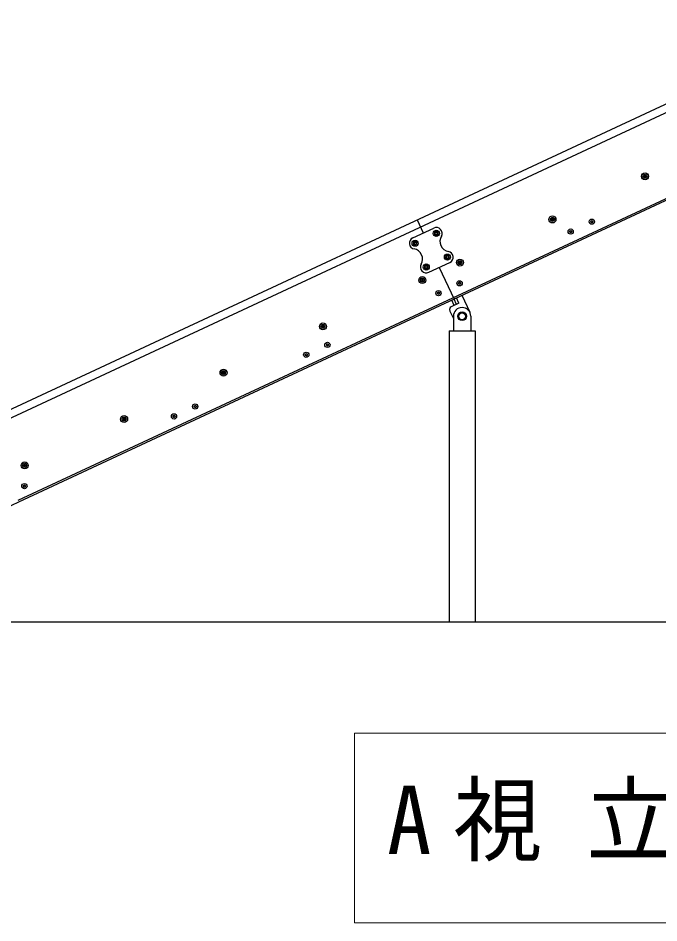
# Model space of a CAD drawing. Units: millimetres on the paper. Extents: x -385 to 0, y -594 to 267.
# Drawn here: x -295.99 to -268.54, y -145.17 to -106.38 of the extents above; entities that cross this region are included whole.
import ezdxf

# ---------------------------------------------------------------- set-up
doc = ezdxf.new("R2010")
doc.units = ezdxf.units.MM
doc.linetypes.add('USER1', pattern=[4.5, 2.5, -2])
doc.layers.add('1_80', color=70, linetype='Continuous', lineweight=13)
doc.styles.add('ＭＳ ゴシック', font='')
doc.styles.get('ＭＳ ゴシック').set_extended_font_data('MS Gothic')

msp = doc.modelspace()

# ---------------------------------------------------------------- linework, layer by layer
at = {"layer": '1_80', "color": 190, "lineweight": 25}
for p, q in [((-297.546, -123.723), (-260.354, -106.38)), ((-297.403, -124.031), (-260.455, -106.802)), ((-295.993, -127.054), (-261.314, -110.882)), ((-295.962, -127.122), (-261.331, -110.973)), ((-278.9, -115.028), (-278.636, -115.594)), ((-277.949, -117.067), (-277.315, -118.426)), ((-277.311, -118.701), (-277.417, -118.474)), ((-277.209, -118.653), (-277.315, -118.426)), ((-277.107, -118.606), (-277.213, -118.379))]:
    msp.add_line(p, q, dxfattribs=at)
at = {"layer": '1_80', "color": 7, "lineweight": 25}
for p, q in [((-271.449, -115.084), (-271.453, -115.128)), ((-271.418, -115.152), (-271.453, -115.128)), ((-271.449, -115.084), (-271.41, -115.066)), ((-271.418, -115.152), (-271.378, -115.134)), ((-271.375, -115.091), (-271.41, -115.066)), ((-271.375, -115.091), (-271.378, -115.134)), ((-272.356, -115.507), (-272.359, -115.55)), ((-272.324, -115.575), (-272.359, -115.55)), ((-272.356, -115.507), (-272.316, -115.489)), ((-272.324, -115.575), (-272.285, -115.557)), ((-272.281, -115.514), (-272.316, -115.489)), ((-272.281, -115.514), (-272.285, -115.557)), ((-277.114, -117.726), (-277.118, -117.769)), ((-277.082, -117.794), (-277.118, -117.769)), ((-277.114, -117.726), (-277.075, -117.708)), ((-277.082, -117.794), (-277.043, -117.776)), ((-277.039, -117.732), (-277.075, -117.708)), ((-277.039, -117.732), (-277.043, -117.776)), ((-278.02, -118.148), (-278.024, -118.192)), ((-277.988, -118.216), (-278.024, -118.192)), ((-278.02, -118.148), (-277.981, -118.13)), ((-277.988, -118.216), (-277.949, -118.198)), ((-277.945, -118.155), (-277.981, -118.13)), ((-277.945, -118.155), (-277.949, -118.198)), ((-277.058, -119.013), (-277.145, -119.163)), ((-276.885, -119.013), (-277.058, -119.013)), ((-276.798, -119.163), (-276.885, -119.013)), ((-277.145, -119.163), (-277.058, -119.313)), ((-277.058, -119.313), (-276.885, -119.313)), ((-276.885, -119.313), (-276.798, -119.163)), ((-282.778, -120.367), (-282.782, -120.41)), ((-282.747, -120.435), (-282.782, -120.41)), ((-282.778, -120.367), (-282.739, -120.349)), ((-282.747, -120.435), (-282.707, -120.417)), ((-282.704, -120.374), (-282.739, -120.349)), ((-282.704, -120.374), (-282.707, -120.417)), ((-283.685, -120.79), (-283.688, -120.833)), ((-283.653, -120.858), (-283.688, -120.833)), ((-283.685, -120.79), (-283.645, -120.772)), ((-283.653, -120.858), (-283.614, -120.839)), ((-283.61, -120.796), (-283.645, -120.772)), ((-283.61, -120.796), (-283.614, -120.839)), ((-288.443, -123.009), (-288.446, -123.052)), ((-288.411, -123.077), (-288.446, -123.052)), ((-288.443, -123.009), (-288.403, -122.99)), ((-288.411, -123.077), (-288.372, -123.058)), ((-288.368, -123.015), (-288.403, -122.99)), ((-288.368, -123.015), (-288.372, -123.058)), ((-289.349, -123.431), (-289.353, -123.474)), ((-289.317, -123.499), (-289.353, -123.474)), ((-289.349, -123.431), (-289.31, -123.413)), ((-289.317, -123.499), (-289.278, -123.481)), ((-289.274, -123.438), (-289.31, -123.413)), ((-289.274, -123.438), (-289.278, -123.481)), ((-295.76, -126.421), (-295.764, -126.464)), ((-295.729, -126.489), (-295.764, -126.464)), ((-295.76, -126.421), (-295.721, -126.403)), ((-295.686, -126.427), (-295.721, -126.403)), ((-295.686, -126.427), (-295.689, -126.471)), ((-295.729, -126.489), (-295.689, -126.471)), ((-330.033, -132.266), (-182.339, -132.266))]:
    msp.add_line(p, q, dxfattribs=at)
at = {"layer": '1_80', "color": 131, "lineweight": 25}
for p, q in [((-279.089, -115.806), (-278.182, -115.383)), ((-278.402, -117.278), (-277.496, -116.856))]:
    msp.add_line(p, q, dxfattribs=at)
at = {"layer": '1_80', "color": 4, "lineweight": 25}
for p, q in [((-278.134, -115.604), (-278.101, -115.557)), ((-278.134, -115.604), (-278.11, -115.657)), ((-278.101, -115.557), (-278.044, -115.562)), ((-278.044, -115.562), (-278.019, -115.615)), ((-279.041, -116.027), (-279.008, -115.98)), ((-279.008, -115.98), (-278.95, -115.985)), ((-278.95, -115.985), (-278.926, -116.037)), ((-278.11, -115.657), (-278.052, -115.662)), ((-278.052, -115.662), (-278.019, -115.615)), ((-279.041, -116.027), (-279.016, -116.079)), ((-279.016, -116.079), (-278.959, -116.084)), ((-278.959, -116.084), (-278.926, -116.037)), ((-277.659, -116.624), (-277.626, -116.577)), ((-277.659, -116.624), (-277.634, -116.676)), ((-277.634, -116.676), (-277.577, -116.681)), ((-277.626, -116.577), (-277.568, -116.582)), ((-277.577, -116.681), (-277.544, -116.634)), ((-277.568, -116.582), (-277.544, -116.634)), ((-278.565, -117.047), (-278.532, -116.999)), ((-278.565, -117.047), (-278.541, -117.099)), ((-278.541, -117.099), (-278.483, -117.104)), ((-278.532, -116.999), (-278.475, -117.004)), ((-278.483, -117.104), (-278.45, -117.057)), ((-278.475, -117.004), (-278.45, -117.057)), ((-276.632, -119.004), (-276.975, -118.268)), ((-277.107, -118.606), (-277.436, -118.759)), ((-277.347, -119.246), (-277.496, -118.925))]:
    msp.add_line(p, q, dxfattribs=at)
at = {"layer": '1_80', "lineweight": 25}
for p, q in [((-277.347, -119.163), (-277.347, -119.788)), ((-276.597, -119.163), (-276.597, -119.788)), ((-277.528, -119.788), (-277.528, -132.266)), ((-277.528, -119.788), (-276.415, -119.788)), ((-276.415, -119.788), (-276.415, -132.266))]:
    msp.add_line(p, q, dxfattribs=at)
at = {"layer": '1_80', "color": 7}
for p, q in [((-281.586, -137.041), (-281.586, -145.174)), ((-230.786, -137.041), (-281.586, -137.041)), ((-281.586, -145.174), (-230.786, -145.174))]:
    msp.add_line(p, q, dxfattribs=at)
at = {"layer": '1_80', "color": 7, "lineweight": 25}
for points in [[(-269.153, -113.133), (-269.171, -113.164), (-269.153, -113.195), (-269.117, -113.195), (-269.099, -113.164), (-269.117, -113.133)], [(-273.118, -114.982), (-273.136, -115.013), (-273.118, -115.044), (-273.082, -115.044), (-273.064, -115.013), (-273.082, -114.982)], [(-277.094, -116.84), (-277.098, -116.876), (-277.07, -116.898), (-277.036, -116.883), (-277.032, -116.848), (-277.061, -116.826)], [(-278.703, -117.59), (-278.707, -117.626), (-278.678, -117.648), (-278.645, -117.634), (-278.641, -117.598), (-278.67, -117.576)], [(-282.962, -119.577), (-282.967, -119.612), (-282.938, -119.634), (-282.905, -119.62), (-282.9, -119.584), (-282.929, -119.562)], [(-287.222, -121.563), (-287.226, -121.599), (-287.197, -121.62), (-287.164, -121.606), (-287.16, -121.57), (-287.189, -121.549)], [(-291.481, -123.549), (-291.486, -123.585), (-291.457, -123.607), (-291.423, -123.592), (-291.419, -123.556), (-291.448, -123.535)], [(-295.741, -125.535), (-295.745, -125.571), (-295.716, -125.593), (-295.683, -125.579), (-295.679, -125.543), (-295.708, -125.521)]]:
    msp.add_lwpolyline(points, close=True, dxfattribs=at)
for centre, radius in [((-269.135, -113.164), 0.15), ((-269.135, -113.164), 0.0875), ((-269.135, -113.164), 0.0361), ((-273.1, -115.013), 0.15), ((-273.1, -115.013), 0.0875), ((-273.1, -115.013), 0.0361), ((-271.414, -115.109), 0.113), ((-271.414, -115.109), 0.0433), ((-272.32, -115.532), 0.113), ((-272.32, -115.532), 0.0433), ((-277.065, -116.862), 0.15), ((-277.065, -116.862), 0.0875), ((-277.065, -116.862), 0.0361), ((-278.674, -117.612), 0.15), ((-278.674, -117.612), 0.0875), ((-278.674, -117.612), 0.0361), ((-277.078, -117.751), 0.113), ((-277.078, -117.751), 0.0433), ((-277.985, -118.173), 0.113), ((-277.985, -118.173), 0.0433), ((-276.972, -119.163), 0.188), ((-276.972, -119.163), 0.15), ((-282.933, -119.598), 0.15), ((-282.933, -119.598), 0.0875), ((-282.933, -119.598), 0.0361), ((-282.743, -120.392), 0.113), ((-282.743, -120.392), 0.0433), ((-283.649, -120.815), 0.113), ((-283.649, -120.815), 0.0433), ((-287.193, -121.584), 0.15), ((-287.193, -121.584), 0.0875), ((-287.193, -121.584), 0.0361), ((-288.407, -123.033), 0.113), ((-289.314, -123.456), 0.113), ((-288.407, -123.033), 0.0433), ((-291.452, -123.571), 0.15), ((-291.452, -123.571), 0.0875), ((-291.452, -123.571), 0.0361), ((-289.314, -123.456), 0.0433), ((-295.712, -125.557), 0.15), ((-295.712, -125.557), 0.0875), ((-295.712, -125.557), 0.0361), ((-295.725, -126.446), 0.113), ((-295.725, -126.446), 0.0433)]:
    msp.add_circle(centre, radius, dxfattribs=at)
at = {"layer": '1_80', "color": 4, "lineweight": 25}
for centre in [(-278.077, -115.61), (-278.983, -116.032), (-277.601, -116.629), (-278.508, -117.052)]:
    msp.add_circle(centre, 0.131, dxfattribs=at)
at = {"layer": '1_80', "color": 4, "linetype": 'USER1'}
for centre in [(-278.077, -115.61), (-278.983, -116.032), (-277.601, -116.629), (-278.508, -117.052)]:
    msp.add_circle(centre, 0.0781, dxfattribs=at)
at = {"layer": '1_80', "color": 4}
for centre in [(-278.077, -115.61), (-278.983, -116.032), (-277.601, -116.629), (-278.508, -117.052)]:
    msp.add_circle(centre, 0.0688, dxfattribs=at)
at = {"layer": '1_80', "color": 131, "lineweight": 25}
for centre, radius, start, end in [((-278.077, -115.61), 0.25, 330.0968, 115), ((-278.983, -116.032), 0.25, 115, 259.9032), ((-277.481, -115.952), 0.438, 150.0968, 259.9032), ((-279.104, -116.709), 0.438, 330.0968, 79.9032), ((-277.601, -116.629), 0.25, 295, 79.9032), ((-278.508, -117.052), 0.25, 150.0968, 295)]:
    msp.add_arc(centre, radius, start, end, dxfattribs=at)
at = {"layer": '1_80', "color": 4, "lineweight": 25}
msp.add_arc((-277.383, -118.872), 0.125, 115, 205, dxfattribs=at)
at = {"layer": '1_80', "lineweight": 25}
msp.add_arc((-276.972, -119.163), 0.375, 0, 180, dxfattribs=at)
at = {"layer": '1_80', "color": 190, "lineweight": 25}
msp.add_arc((-306.95, -103.558), 26, 271.8, 295, dxfattribs=at)

# ---------------------------------------------------------------- texts
at = {"layer": '1_80', "color": 7, "insert": (-280.186, -141.107), "char_height": 2.933, "attachment_point": 4, "style": 'ＭＳ ゴシック'}
msp.add_mtext('\\T1.5;\\W0.95;A視立面図\u3000S=1/80', dxfattribs=at)

doc.saveas('drawing.dxf')
